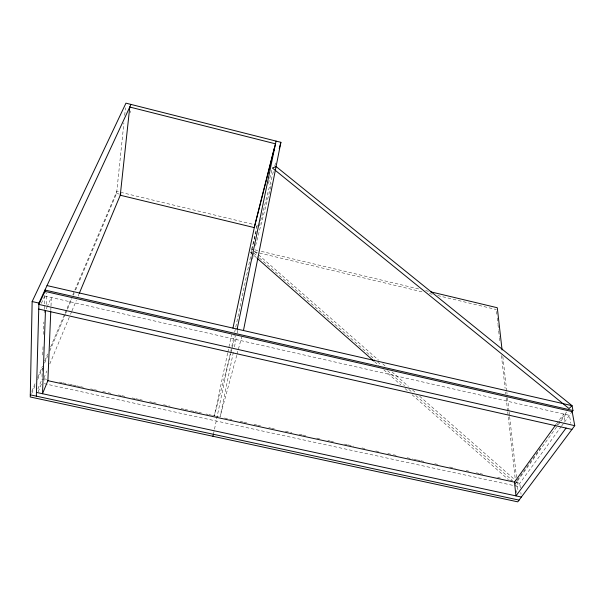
<?xml version="1.0" encoding="UTF-8"?>
<svg xmlns="http://www.w3.org/2000/svg" width="605" height="605" viewBox="0 0 605 605"><rect width="100%" height="100%" fill="white"/><g stroke="black" fill="none" stroke-linecap="round" stroke-linejoin="round"><path stroke-width="0.45" stroke-dasharray="3.02 2.27" d="M42.002 376.567L42.358 366.207M42.743 355.022L43.099 344.585M43.439 334.414L43.862 322.019M44.188 312.619L44.278 309.798M44.301 309.125L44.831 293.811M46.343 304.391L46.751 293.115M50.805 310.592L50.964 306.856M51.002 305.926L51.349 297.516L47.674 305.669M75.633 289.992L116.591 193.434L123.912 122.86M124.69 115.351L125.469 107.849M130.06 112.855L130.264 110.98M233.318 352.39L220.016 417.042L236.797 355.112M234.46 346.846L236.547 336.683M237.311 332.992L237.878 330.217M252.519 259.099L253.087 256.331M253.276 255.408L253.85 252.633M213.436 434.292L234.127 335.351M234.679 332.205L257.133 225.31L254.38 224.644M227.662 353.048L214.336 415.809L230.664 353.728M227.858 352.125L231.579 334.595M256.626 227.276L257.133 225.31M256.422 257.617L250.757 252.625L256.346 230.792M268.454 183.481L271.947 169.839M251.635 251.158L252.141 249.177L378.526 360.126M259.356 225.846L273.641 170.459M274.814 165.921L275.978 161.384M255.597 245.532L271.607 183.799M230.906 352.813L235.466 335.473M237.039 354.197L241.728 336.894M38.153 391.821L41.427 383.971M43.976 377.883L46.887 370.918M49.791 363.953L70.15 315.205M70.513 314.335L71.609 311.726M71.972 310.857L76.336 300.413M78.151 296.057L78.877 294.317M37.903 388.932L41.548 380.25M31.725 393.507L35.415 384.81M37.631 379.592L42.426 368.279M44.641 363.06L47.591 356.103M49.807 350.885L65.302 314.35M65.673 313.481L67.147 310.002M67.518 309.125L71.942 298.688M73.417 295.21L74.158 293.47M31.77 391.374L35.468 382.685M37.684 377.467L42.494 366.161M44.709 360.943L47.666 353.986M50.623 347.028L71.329 298.325M72.812 294.847L116.803 191.361L253.457 224.425M46.199 308.936L47.303 306.485M41.374 303.347L44.377 296.828M556.434 423.969L563.618 414.017L564.987 421.927M517.336 480.007L540.439 448.086M556.94 425.285L558.044 423.765M558.589 423.001L566.84 411.597M517.54 480.907L557.75 425.444M558.302 424.68L560.502 421.64M561.054 420.883L567.112 412.527M561.319 426.442L517.525 486.382L43.628 383.532M561.705 425.912L564.087 422.653M564.465 422.139L572.171 411.589M514.628 483.985L516.988 481.663L515.717 483.418L516.027 486.178M250.757 252.625L252.126 251.967M43.651 378.662L47.341 379.471M59.335 382.08L62.103 382.678M63.026 382.882L68.562 384.084M69.484 384.288L72.252 384.886M73.175 385.09L75.943 385.695M76.865 385.892L79.633 386.497M80.556 386.693L83.324 387.298M90.705 388.902L93.472 389.507M94.395 389.711L97.163 390.308M102.699 391.518L107.312 392.516M108.234 392.721L111.002 393.318M118.383 394.929L121.151 395.526M122.074 395.73L124.842 396.336M132.23 397.939L134.998 398.544M135.921 398.74L138.689 399.345M139.611 399.542L142.379 400.147M149.76 401.758L152.528 402.355M153.451 402.559L156.219 403.157M163.6 404.768L170.058 406.174M181.129 408.579L183.897 409.184M184.82 409.381L190.356 410.591M191.278 410.787L194.046 411.392M194.969 411.589L197.737 412.194M198.659 412.398L201.427 412.996M206.04 414.002L207.886 414.402M208.808 414.606L211.576 415.204M212.499 415.408L215.267 416.006M215.955 416.157L218.39 416.686M224.493 418.017L231.874 419.62M240.185 421.428L242.953 422.033M243.876 422.23L246.643 422.834M254.024 424.445L256.792 425.043M257.715 425.247L260.483 425.844M268.786 427.652L270.632 428.053M271.554 428.257L274.322 428.862M285.394 431.267L291.852 432.673M299.233 434.277L302.001 434.882M302.923 435.086L305.691 435.683M316.763 438.096L319.531 438.701M327.834 440.5L329.68 440.909M330.602 441.105L333.37 441.711M344.449 444.115L347.217 444.72M348.14 444.925L353.675 446.127M361.979 447.934L364.747 448.532M375.818 450.944L378.586 451.549M387.813 453.553L392.426 454.559M393.348 454.756L396.116 455.361M407.188 457.773L412.723 458.976M413.646 459.18L416.414 459.777M417.337 459.981L420.104 460.579M421.027 460.783L423.795 461.388M434.866 463.793L437.642 464.398M449.636 467.007L455.172 468.209M466.243 470.622L469.011 471.219M476.392 472.83L479.16 473.428M480.083 473.632L482.851 474.237M497.613 477.443L500.38 478.048M509.607 480.06L514.22 481.058M41.911 379.38L47.031 380.492M516.088 482.495L519.771 483.297L520.308 487.88M44.755 296.011L569.434 415.34L570.848 423.258M254.894 249.835L257.647 250.493M261.322 251.37L420.165 289.319M425.678 290.634L428.431 291.292M254.38 251.816L423.901 292.268M429.399 293.576L432.152 294.234M437.649 295.55L496.297 309.541M116.591 193.434L119.336 194.099M382.746 363.824L386.338 366.978M391.98 371.931L408.352 386.3M412.58 390.013L415.454 392.532M419.681 396.245L516.277 481.043M253.752 253.026L258.713 257.39M259.416 258.01L374.828 359.506M377.656 361.994L381.195 365.11M387.571 370.714L404.564 385.657M408.814 389.393L411.642 391.881M415.892 395.617L512.178 480.302M374.608 361.737L378.859 365.48M383.812 369.844L400.797 384.81M405.048 388.546L407.876 391.042M412.118 394.785L508.374 479.583M520.837 492.462L521.049 494.3M502.823 356.534L506.756 391.253M506.861 392.199L507.073 394.074M507.497 397.825L508.986 410.961M509.092 411.899L509.516 415.658M509.622 416.595L516.526 477.587M516.95 481.346L518.039 490.958M496.501 311.416L496.818 314.229M497.234 317.98L497.87 323.615M497.968 324.552L498.603 330.179M498.702 331.116L499.337 336.743M499.435 337.681L499.859 341.432M501.432 355.506L505.099 388.342M505.515 392.093L505.727 393.968M506.143 397.719L507.61 410.855M507.716 411.793L515.158 478.396M516.519 490.587L516.753 492.629"/><path stroke-width="0.91" d="M243.46 330.519L280.894 142.311L125.953 103.153L32.148 301.547L30.25 396.986L517.782 501.848L574.75 425.67L572.171 411.589L44.906 291.383L38.879 304.413L574.75 425.67M36.338 396.162L38.917 303.082L130.975 104.423M44.861 292.873L44.951 290.052L572.958 410.515L572.073 405.683L276.077 166.549L272.416 168.016L569.04 408.556L572.073 405.683L47.024 285.59M45.466 310.569L42.516 393.719L47.886 380.681L50.767 311.53M237.145 329.082L276.054 141.094M232.948 328.129L254.902 224.773L274.216 148.369M279.26 148.671L280.894 142.311M212.907 436.273L213.436 434.292M79.24 293.448L120.841 193.857M555.882 424.733L514.447 482.14L515.967 495.881L566.053 428.075M571.854 412.028L572.958 410.515M30.295 394.853L519.075 500.108M36.444 392.411L521.366 497.045M47.447 380.583L515.165 482.298M38.75 309.049L571.952 429.406M32.148 301.547L38.917 303.082M430.268 291.731L497.295 307.741L502.074 349.97M257.125 258.237L373.905 361.117M129.765 107.04L120.266 195.234L254.297 227.609L275.487 143.824L129.765 107.04"/></g></svg>
